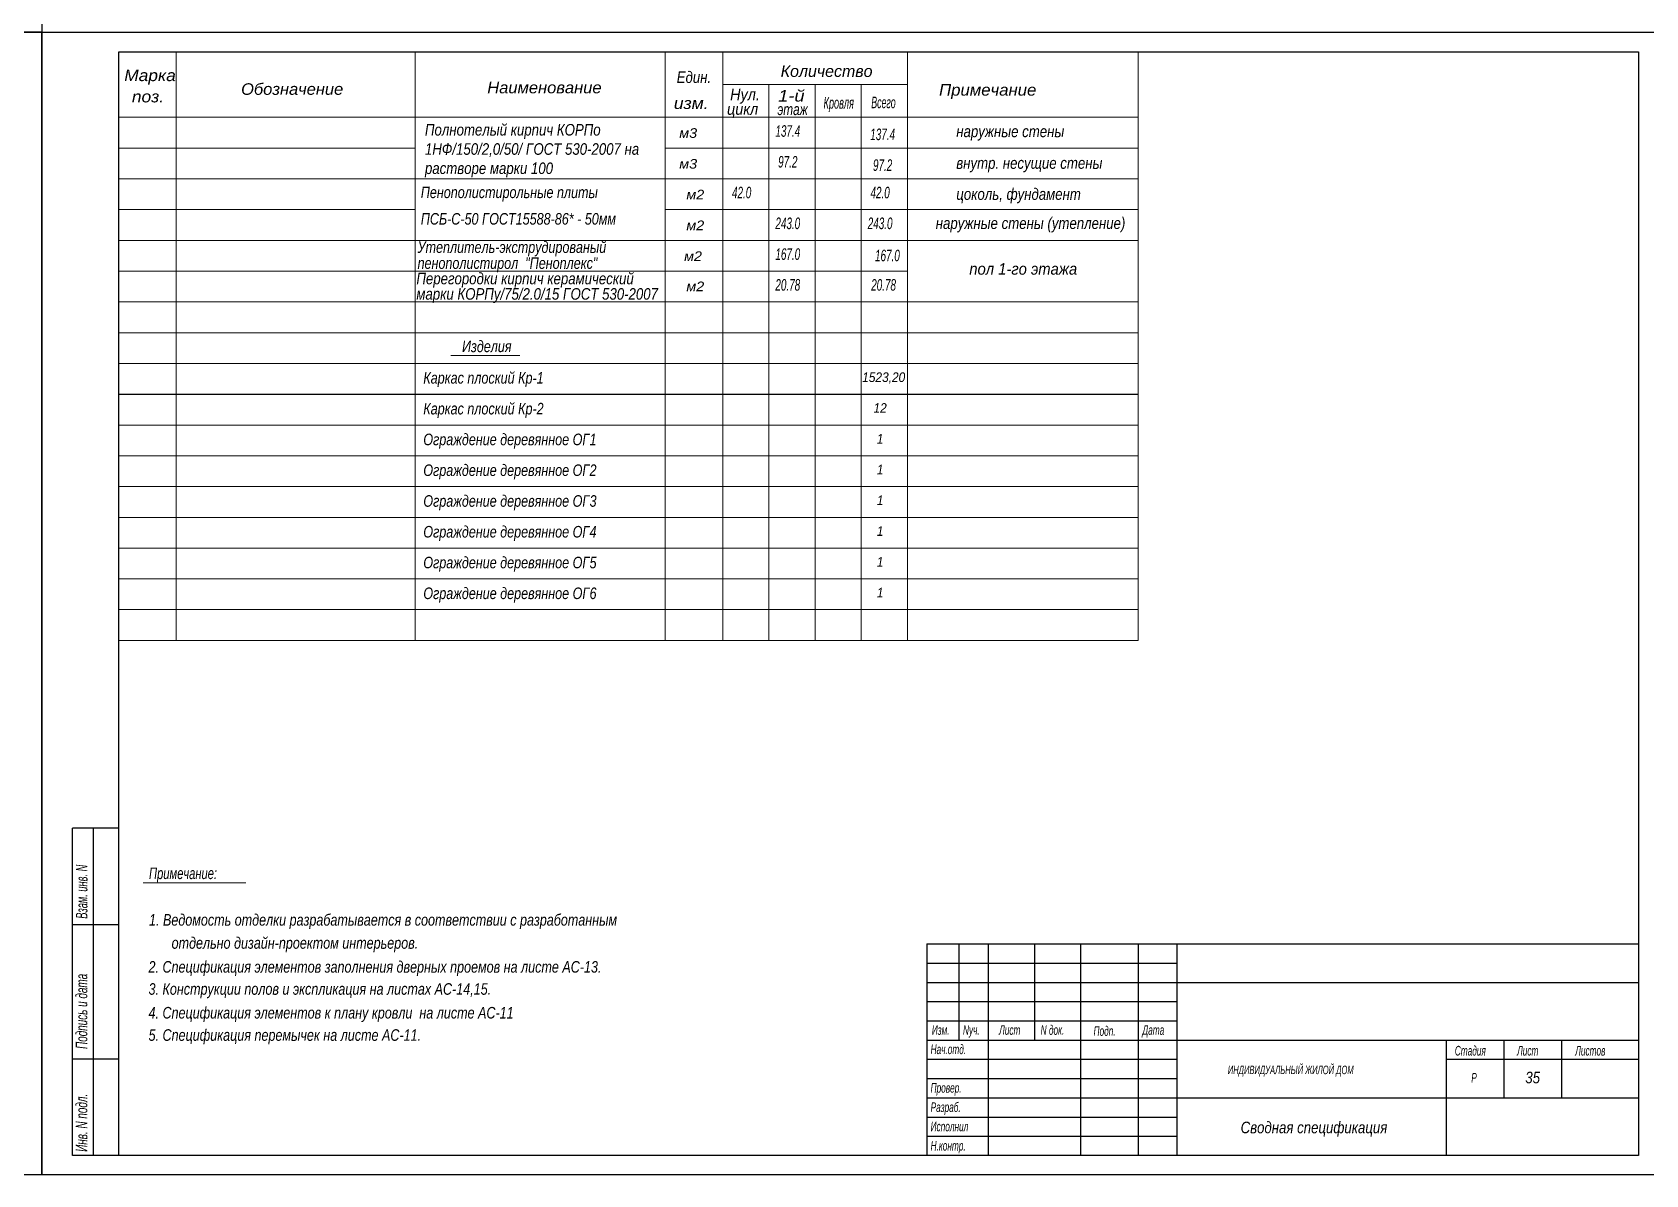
# Model space of a CAD drawing. Header units: millimetres. Extents: x 1582001 to 3303937, y 226471 to 491235.
# Drawn here: x 1707751 to 1749691, y 261555 to 291255 of the extents above; entities that cross this region are included whole.
import ezdxf
from ezdxf.enums import TextEntityAlignment as Align

# ---------------------------------------------------------------- set-up
doc = ezdxf.new("R2010")
doc.units = ezdxf.units.MM
for name, color, linetype in [('Rasmer', 135, 'Continuous'), ('Т-Подписи', 7, 'Continuous'), ('Формуляр', 138, 'Continuous')]:
    doc.layers.add(name, color=color, linetype=linetype)
doc.layers.add('Размеры', color=7, linetype='Continuous', lineweight=18)
doc.layers.add('Текст-пояснений', color=135, linetype='Continuous', lineweight=15)
doc.styles.add('STYLE1', font='ARIALNI.TTF', dxfattribs={"height": 300})

msp = doc.modelspace()

# ---------------------------------------------------------------- linework, layer by layer
at = {"layer": 'Rasmer', "color": 0, "ltscale": 2}
msp.add_line((1710000.7, 281845), (1736500.7, 281845), dxfattribs=at)
at = {"layer": 'Размеры', "color": 0, "ltscale": 100, "flags": 128}
msp.add_lwpolyline([(1718631.5, 282850.2), (1720423.9, 282850.2)], dxfattribs=at)
at = {"layer": 'Текст-пояснений', "color": 0, "linetype": 'ByBlock'}
for p, q in [((1711491.3, 290745), (1711491.3, 275445)), ((1717700.7, 290745), (1717700.7, 275445)), ((1724200.7, 290745), (1724200.7, 275445)), ((1725700.7, 290745), (1725700.7, 275445)), ((1730500.7, 290745), (1730500.7, 275445)), ((1736500.7, 290745), (1736500.7, 275445)), ((1725700.7, 289895), (1730500.7, 289895)), ((1726900.7, 289895), (1726900.7, 275445)), ((1728100.7, 289895), (1728100.7, 275445)), ((1729300.7, 289895), (1729300.7, 275445)), ((1730500.7, 289895), (1730500.7, 275445)), ((1710000.7, 289045), (1736500.7, 289045)), ((1710110.7, 289045), (1736500.7, 289045)), ((1710000.7, 288245), (1717700.7, 288245)), ((1724200.7, 288245), (1736500.7, 288245)), ((1710000.7, 287445), (1736500.7, 287445)), ((1710000.7, 286645), (1717700.7, 286645)), ((1710000.7, 286645), (1717700.7, 286645)), ((1710000.7, 286645), (1717700.7, 286645)), ((1724200.7, 286645), (1736500.7, 286645)), ((1724200.7, 286645), (1736500.7, 286645)), ((1724200.7, 286645), (1736500.7, 286645)), ((1710000.7, 285845), (1711491.3, 285845)), ((1711491.3, 285845), (1736500.7, 285845)), ((1710000.7, 285045), (1724200.7, 285045)), ((1711500.7, 285070.6), (1711491.3, 285070.6)), ((1724200.7, 285045), (1730500.7, 285045)), ((1710000.7, 284245), (1736500.7, 284245)), ((1710000.7, 283445), (1730500.7, 283445)), ((1710000.7, 283445), (1736500.7, 283445)), ((1710000.7, 282645), (1736500.7, 282645)), ((1710000.7, 281045), (1736500.7, 281045)), ((1710000.7, 281045), (1736500.7, 281045)), ((1710000.7, 280245), (1736500.7, 280245)), ((1710000.7, 279445), (1736500.7, 279445)), ((1710000.7, 278645), (1736500.7, 278645)), ((1710000.7, 277845), (1736500.7, 277845)), ((1710000.7, 277045), (1736500.7, 277045)), ((1710000.7, 276245), (1736500.7, 276245)), ((1710000.7, 275445), (1736500.7, 275445))]:
    msp.add_line(p, q, dxfattribs=at)
at = {"layer": 'Текст-пояснений', "color": 0, "linetype": 'ByBlock', "flags": 128}
msp.add_lwpolyline([(1710637.2, 269146.1), (1713298.6, 269146.1)], dxfattribs=at)
at = {"layer": 'Формуляр', "color": 0}
for p, q in [((1708800.7, 262055.1), (1708800.7, 270567.3)), ((1710000.7, 270567.3), (1708800.7, 270567.3)), ((1709340.1, 262055.1), (1709340.1, 270567.3)), ((1710000.7, 268055.1), (1708800.7, 268055.1)), ((1731000.6, 267555.1), (1731000.6, 262055.1)), ((1731000.6, 267555.1), (1749500.6, 267555.1)), ((1731832.5, 267555.1), (1731832.5, 265055.1)), ((1732600.6, 267555.1), (1732600.6, 262055.1)), ((1733800.6, 267555.1), (1733800.6, 265055.1)), ((1735000.6, 267555.1), (1735000.6, 262055.1)), ((1736500.6, 267555.1), (1736500.6, 262055.1)), ((1737500.6, 267555.1), (1737500.6, 262055.1)), ((1731000.6, 267055.1), (1737500.6, 267055.1)), ((1731000.6, 266555.1), (1749500.6, 266555.1)), ((1731000.6, 266055.1), (1737500.6, 266055.1)), ((1731000.6, 265555.1), (1737500.6, 265555.1)), ((1731000.6, 265055.1), (1749500.6, 265055.1)), ((1744500.6, 265055.1), (1744500.6, 262055.1)), ((1746000.6, 265055.1), (1746000.6, 263555.1)), ((1747500.6, 265055.1), (1747500.6, 263555.1)), ((1710000.7, 264555.1), (1708800.7, 264555.1)), ((1710000.7, 264555.1), (1708800.7, 264555.1)), ((1731000.6, 264555.1), (1737500.6, 264555.1)), ((1744500.6, 264555.1), (1749500.6, 264555.1)), ((1731000.6, 264055.1), (1737500.6, 264055.1)), ((1731000.6, 263555.1), (1737500.6, 263555.1)), ((1737500.6, 263555.1), (1749500.6, 263555.1)), ((1731000.6, 263055.1), (1737500.6, 263055.1)), ((1731000.6, 262555.1), (1737500.6, 262555.1)), ((1710000.7, 262055.1), (1708800.7, 262055.1))]:
    msp.add_line(p, q, dxfattribs=at)
for points in [[(1666000.8, 320955), (1708000.7, 320955), (1708000.7, 291255.1), (1666000.8, 291255.1)], [(1666000.8, 291255.1), (1708000.7, 291255.1), (1708000.7, 261555.1), (1666000.8, 261555.1)], [(1710000.7, 262055.1), (1710000.7, 290745), (1749500.6, 290745), (1749500.6, 262055.1)]]:
    msp.add_lwpolyline(points, close=True, dxfattribs=at)
at = {"layer": 'Формуляр'}
msp.add_lwpolyline([(1708000.7, 291255.1), (1750000.6, 291255.1), (1750000.6, 261555.1), (1708000.7, 261555.1)], close=True, dxfattribs=at)

# ---------------------------------------------------------------- texts
at = {"layer": 'Rasmer', "color": 0, "ltscale": 2, "style": 'STYLE1', "width": 0.95}
for s, p in [('Пенополистирольные плиты ', (1717850.7, 286945)), ('ПСБ-С-50 ГОСТ15588-86* - 50мм', (1717850.7, 286254.8)), ('Утеплитель-экструдированый ', (1717766.2, 285519.6)), ('пенополистирол  "Пеноплекс"', (1717766.2, 285104.4)), ('Изделия', (1718922, 282939.9))]:
    msp.add_text(s, height=300, dxfattribs=at).set_placement(p)
at = {"layer": 'Rasmer', "color": 0, "ltscale": 2, "style": 'STYLE1', "width": 1.118217}
msp.add_text('пол 1-го этажа', height=300, dxfattribs=at).set_placement((1732108.8, 284953.2), (1734912.7, 284953.2), align=Align.FIT)
at = {"layer": 'Rasmer', "color": 0, "ltscale": 2, "style": 'STYLE1', "width": 0.95}
for s, p in [('Каркас плоский Кр-1', (1717915.5, 282420.6)), ('Каркас плоский Кр-2', (1717915.5, 281620.6)), ('Ограждение деревянное ОГ1', (1717915.5, 280820.6)), ('Ограждение деревянное ОГ2', (1717915.5, 280020.6)), ('Ограждение деревянное ОГ3', (1717915.5, 279220.6)), ('Ограждение деревянное ОГ4', (1717915.5, 278420.6)), ('Ограждение деревянное ОГ5', (1717915.5, 277620.6)), ('Ограждение деревянное ОГ6', (1717915.5, 276820.6))]:
    msp.add_text(s, height=300, dxfattribs=at).set_placement(p, align=Align.TOP_LEFT)
at = {"layer": 'Rasmer', "color": 0, "ltscale": 2, "char_height": 300, "attachment_point": 1, "style": 'STYLE1'}
for s, insert, width in [('Полнотелый кирпич КОРПо 1НФ/150/2,0/50/ ГОСТ 530-2007 на растворе марки 100', (1717958.6, 288870.4), 6500), ('наружные стены', (1731770.1, 288828.7), 5954.427), ('внутр. несущие стены', (1731770.1, 288005.2), 5954.427), ('цоколь, фундамент', (1731770.1, 287198.8), 5954.427), ('наружные стены (утепление)', (1731235.9, 286441.4), 5954.427)]:
    msp.add_mtext(s, dxfattribs=dict(at, insert=insert, width=width))
at = {"layer": 'Rasmer', "color": 0, "ltscale": 2, "insert": (1717735.9, 285003.4), "char_height": 300, "width": 6500, "attachment_point": 1, "line_spacing_factor": 0.8, "style": 'STYLE1'}
msp.add_mtext('Перегородки кирпич керамический марки КОРПу/75/2.0/15 ГОСТ 530-2007 ', dxfattribs=at)
at = {"layer": 'Размеры', "color": 0, "ltscale": 100, "style": 'STYLE1'}
for s, width, p, p2 in [('м3', 1.301871, (1724569, 288509.9), (1725032.4, 288509.9)), ('м3', 1.301871, (1724569, 287709.9), (1725032.4, 287709.9)), ('м2', 1.296899, (1724753.9, 286910.3), (1725217.2, 286910.3)), ('м2', 1.296899, (1724753.9, 286110.3), (1725217.2, 286110.3)), ('м2', 1.296899, (1724696, 285310.3), (1725159.3, 285310.3)), ('м2', 1.296899, (1724753.9, 284523.6), (1725217.2, 284523.6))]:
    msp.add_text(s, height=250, dxfattribs=dict(at, width=width)).set_placement(p, p2, align=Align.FIT)
at = {"layer": 'Размеры', "color": 0, "ltscale": 100, "style": 'STYLE1', "width": 1.081118}
for s, p in [('1523,20', (1729883, 282288.3)), ('12', (1729790.1, 281488.3)), ('1', (1729790.1, 280688.3)), ('1', (1729790.1, 279888.3)), ('1', (1729790.1, 279088.3)), ('1', (1729790.1, 278288.3)), ('1', (1729790.1, 277488.3)), ('1', (1729790.1, 276688.3))]:
    msp.add_text(s, height=250, dxfattribs=at).set_placement(p, align=Align.MIDDLE_CENTER)
at = {"layer": 'Т-Подписи', "color": 0, "ltscale": 2, "char_height": 300, "attachment_point": 2, "style": 'STYLE1'}
for s, insert, width in [('35', (1746752.6, 264232.7), 1500), ('Сводная спецификация', (1741067.8, 262933.9), 9802.627)]:
    msp.add_mtext(s, dxfattribs=dict(at, insert=insert, width=width))
at = {"layer": 'Текст-пояснений', "color": 0, "linetype": 'ByBlock', "style": 'STYLE1'}
for s, width, p, p2 in [('Марка', 1.310854, (1710141.9, 289985.4), (1711481.5, 289985.4)), ('Количество', 1.207973, (1727205, 290094.4), (1729592.2, 290094.4)), ('Обозначение', 1.245057, (1713179.5, 289628.9), (1715833.6, 289628.9)), ('Наименование', 1.248944, (1719578.2, 289668.2), (1722549.6, 289668.2)), ('Примечание', 1.265959, (1731322.4, 289607.6), (1733850.6, 289607.6)), ('поз.', 1.311509, (1710340.5, 289432.7), (1711176.5, 289432.7)), ('изм.', 1.322115, (1724428, 289260.7), (1725329.5, 289260.7)), ('Нул.', 1.090332, (1725891.3, 289489), (1726664.9, 289489)), ('1-й', 1.372861, (1727140.3, 289454.2), (1727825.3, 289454.2)), ('Кровля', 0.69138, (1728319.4, 289270.4), (1729108.8, 289270.4)), ('Всего', 0.665966, (1729559.7, 289281.2), (1730194.3, 289281.2)), ('цикл', 1.088387, (1725810.7, 289109.8), (1726620.5, 289109.8)), ('этаж', 0.882647, (1727120.7, 289102.5), (1727910.4, 289102.5))]:
    msp.add_text(s, height=300, dxfattribs=dict(at, width=width)).set_placement(p, p2, align=Align.FIT)
msp.add_text('Един.', height=300, dxfattribs=at).set_placement((1724950.4, 289938), align=Align.CENTER)
at = {"layer": 'Текст-пояснений', "color": 0, "linetype": 'ByBlock', "style": 'STYLE1', "width": 0.75}
for s, p in [('137.4', (1727390.1, 288688.3)), ('137.4', (1729855.7, 288601.8)), ('97.2', (1727390.1, 287888.3)), ('97.2', (1729855.7, 287801.8)), ('42.0', (1726190.1, 287088.3)), ('42.0', (1729790.1, 287088.3)), ('243.0', (1727390.1, 286288.3)), ('243.0', (1729790.1, 286288.3)), ('167.0', (1727390.1, 285488.3)), ('167.0', (1729979.8, 285452.8)), ('20.78', (1727390.1, 284688.3)), ('20.78', (1729880.1, 284688.3))]:
    msp.add_text(s, height=300, dxfattribs=at).set_placement(p, align=Align.MIDDLE_CENTER)
at = {"layer": 'Текст-пояснений', "color": 0, "linetype": 'ByBlock', "style": 'STYLE1'}
for s, width, p in [('Примечание:', 0.845092, (1710785.5, 269241.7)), ('1. Ведомость отделки разрабатывается в соответствии с разработанным ', 0.95, (1710785.5, 268030.6)), ('отдельно дизайн-проектом интерьеров.', 0.95, (1711372.7, 267430.6)), ('2. Спецификация элементов заполнения дверных проемов на листе АC-13.', 0.95, (1710772.7, 266809.1)), ('3. Конструкции полов и экспликация на листах АC-14,15.', 0.95, (1710772.7, 266234.5)), ('4. Спецификация элементов к плану кровли  на листе АC-11', 0.95, (1710772.7, 265616.2)), ('5. Спецификация перемычек на листе АC-11.', 0.95, (1710773.6, 265036.3))]:
    msp.add_text(s, height=300, dxfattribs=dict(at, width=width)).set_placement(p)
at = {"layer": 'Формуляр', "color": 0, "linetype": 'Continuous', "style": 'STYLE1'}
for s, width, p in [('Взам. инв. N', 0.7, (1709184.6, 268210.5)), ('Подпись и дата', 0.75, (1709181.8, 264825)), ('Инв. N подл.', 0.75, (1709181.8, 262151.5))]:
    msp.add_text(s, height=300, rotation=90, dxfattribs=dict(at, width=width)).set_placement(p)
at = {"layer": 'Формуляр', "color": 0, "style": 'STYLE1', "width": 0.75}
for s, height, p in [('Изм.', 250, (1731134.8, 265193.2)), ('Nуч.', 250, (1731944.2, 265193.2)), ('Лист', 250, (1732883.7, 265193.2)), ('N док.', 250, (1733963, 265193.2)), ('Подп.', 250, (1735339.1, 265166.2)), ('Дата', 250, (1736607.3, 265193.2)), ('Нач.отд.', 250, (1731102.9, 264691.5)), ('Стадия', 250, (1744728.9, 264654.3)), ('Лист', 250, (1746347.9, 264654.3)), ('Листов', 250, (1747858.9, 264654.3)), ('ИНДИВИДУАЛЬНЫЙ ЖИЛОЙ ДОМ', 220, (1738827.8, 264170.1)), ('Провер.', 250, (1731102.9, 263688.2)), ('Р', 250, (1745156.6, 263952.3)), ('Разраб.', 250, (1731102.9, 263186.5)), ('Исполнил', 250, (1731102.9, 262684.9)), ('Н.контр.', 250, (1731102.9, 262183.2))]:
    msp.add_text(s, height=height, dxfattribs=at).set_placement(p)

doc.saveas('drawing.dxf')
